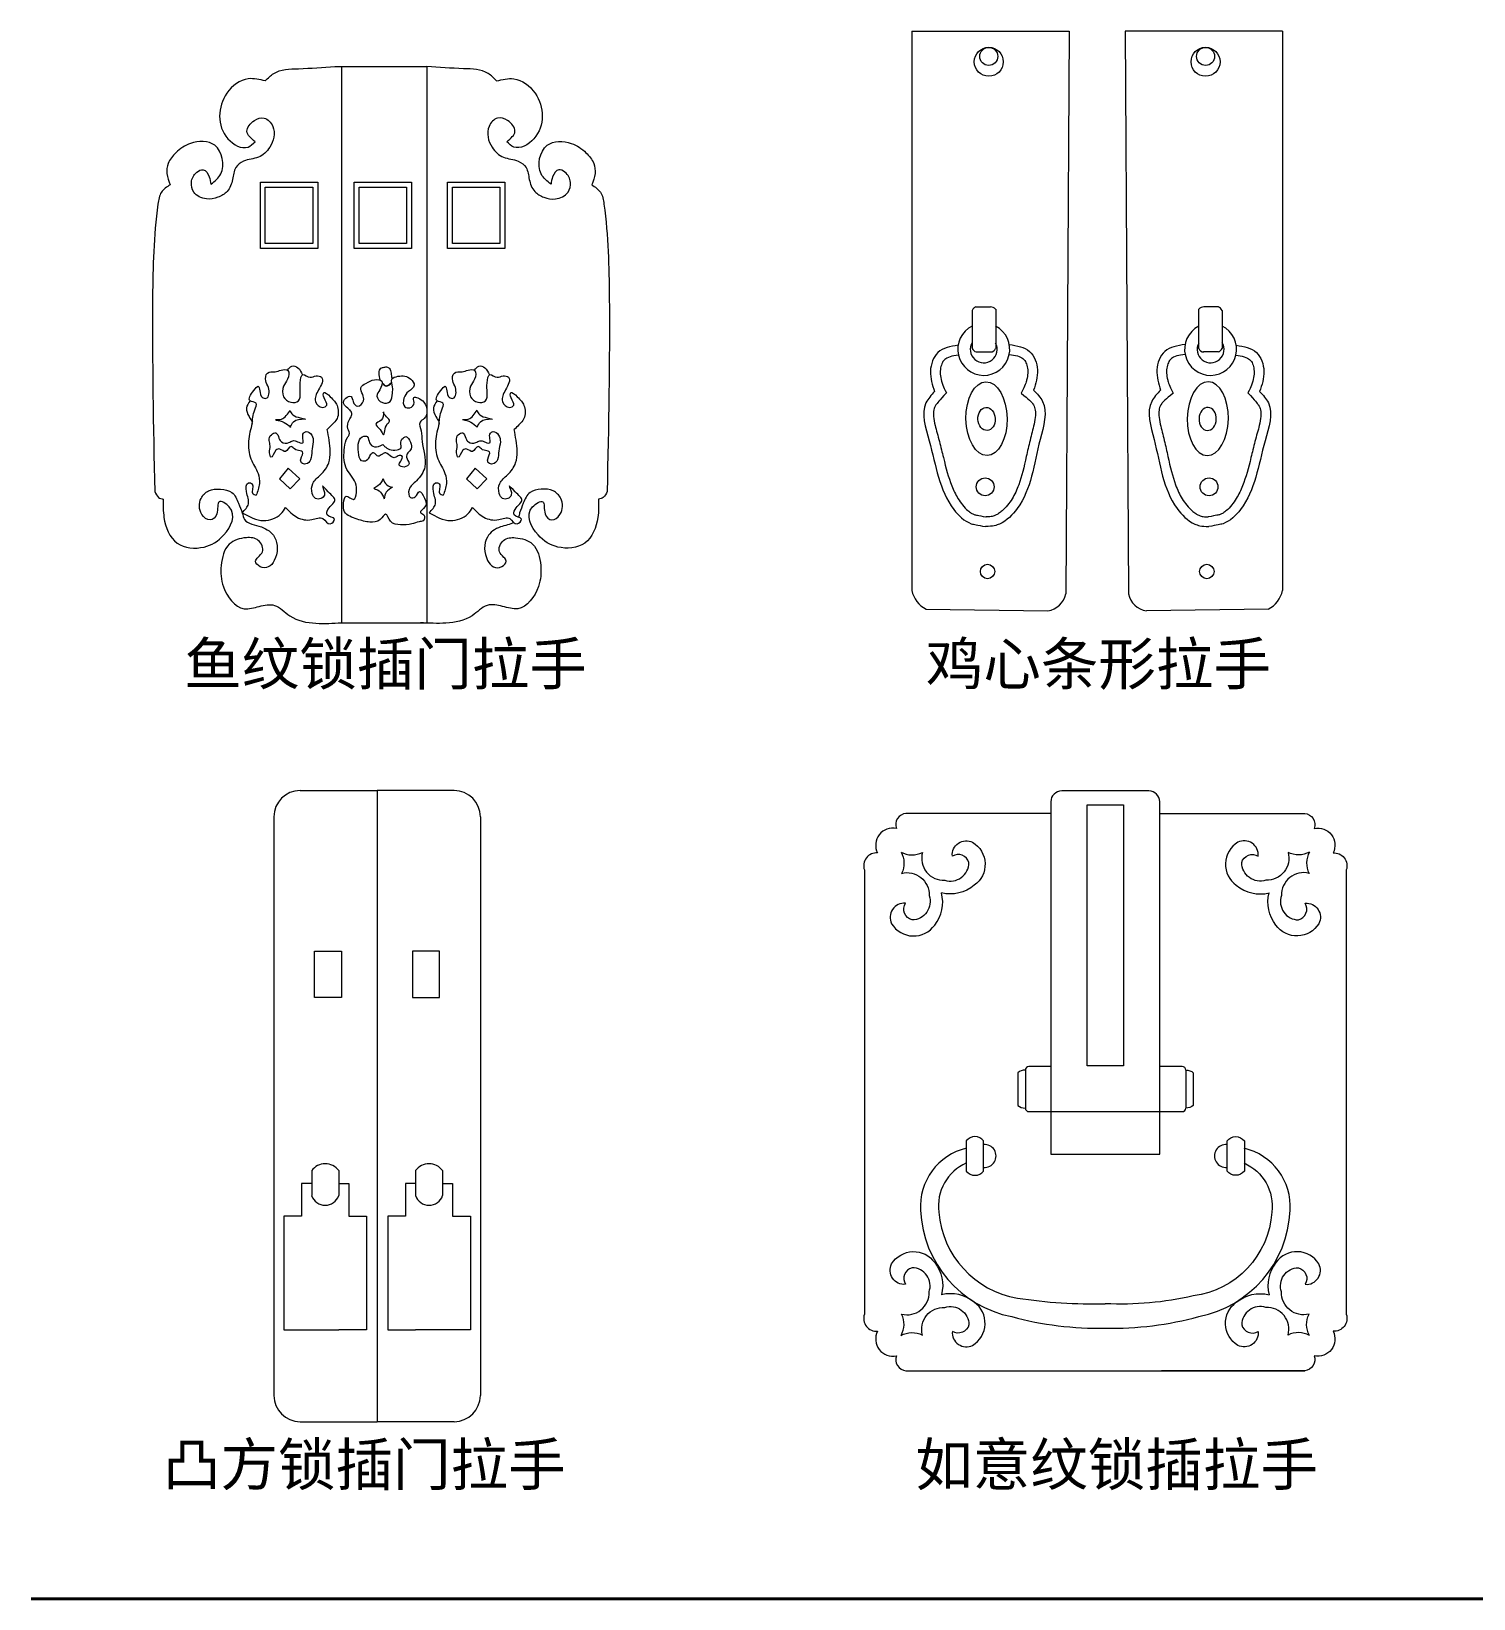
# Model space of a CAD drawing. Header units: millimetres. Extents: x -51923 to -51163, y -26833 to -26390.
# Drawn here: x -51669.8 to -51567.1, y -26832.9 to -26721.4 of the extents above; entities that cross this region are included whole.
import ezdxf

# ---------------------------------------------------------------- set-up
doc = ezdxf.new("R2010")
doc.units = ezdxf.units.MM
doc.header["$LTSCALE"] = 0.35
doc.styles.add('样式 1', font='simhei.ttf')

msp = doc.modelspace()

# ---------------------------------------------------------------- linework, layer by layer
at = {"lineweight": 13}
for p, q in [((-51607.12, -26721.43), (-51595.93, -26721.43)), ((-51607.12, -26721.43), (-51607.12, -26761.2)), ((-51595.93, -26721.43), (-51596.17, -26761.44)), ((-51591.93, -26721.43), (-51591.7, -26761.44)), ((-51580.74, -26721.43), (-51591.93, -26721.43)), ((-51580.74, -26721.43), (-51580.74, -26761.2)), ((-51648.16, -26723.94), (-51641.61, -26723.94)), ((-51647.7, -26723.94), (-51647.7, -26763.5)), ((-51641.61, -26723.94), (-51641.61, -26763.5)), ((-51602.82, -26741.28), (-51602.82, -26743.99)), ((-51602.55, -26741.02), (-51601.52, -26741.02)), ((-51601.15, -26741.2), (-51601.15, -26743.99)), ((-51586.71, -26741.2), (-51586.71, -26743.99)), ((-51585.31, -26741.02), (-51586.34, -26741.02)), ((-51585.04, -26741.28), (-51585.04, -26743.99)), ((-51602.55, -26744.23), (-51601.51, -26744.23)), ((-51585.31, -26744.23), (-51586.36, -26744.23)), ((-51651.48, -26752.5), (-51652.09, -26753.27)), ((-51650.66, -26753.26), (-51651.48, -26752.5)), ((-51638.18, -26752.5), (-51638.79, -26753.27)), ((-51637.36, -26753.26), (-51638.18, -26752.5)), ((-51652.09, -26753.27), (-51651.33, -26753.97)), ((-51651.33, -26753.97), (-51650.66, -26753.26)), ((-51638.79, -26753.27), (-51638.03, -26753.97)), ((-51638.03, -26753.97), (-51637.36, -26753.26)), ((-51606.11, -26762.53), (-51597.44, -26762.64)), ((-51581.75, -26762.53), (-51590.43, -26762.64)), ((-51647.7, -26763.5), (-51641.61, -26763.5)), ((-51650.63, -26775.43), (-51645.16, -26775.43)), ((-51645.16, -26775.43), (-51645.16, -26820.32)), ((-51639.68, -26775.43), (-51645.16, -26775.43)), ((-51652.5, -26777.3), (-51652.5, -26818.45)), ((-51637.81, -26777.3), (-51637.81, -26818.45)), ((-51607.54, -26777.06), (-51607.54, -26777.06)), ((-51599.04, -26795.31), (-51599.04, -26798.01)), ((-51587.62, -26795.31), (-51587.62, -26798.01)), ((-51649.81, -26802.46), (-51649.81, -26804.24)), ((-51647.89, -26802.46), (-51647.89, -26804.24)), ((-51642.42, -26802.46), (-51642.42, -26804.24)), ((-51640.5, -26802.46), (-51640.5, -26804.24)), ((-51650.53, -26803.38), (-51650.53, -26805.71)), ((-51649.81, -26803.38), (-51650.53, -26803.38)), ((-51647.89, -26803.38), (-51647.18, -26803.38)), ((-51647.18, -26803.38), (-51647.18, -26805.71)), ((-51643.14, -26803.38), (-51643.14, -26805.71)), ((-51642.42, -26803.38), (-51643.14, -26803.38)), ((-51640.5, -26803.38), (-51639.79, -26803.38)), ((-51639.79, -26803.38), (-51639.79, -26805.71)), ((-51651.79, -26805.71), (-51651.79, -26813.78)), ((-51650.53, -26805.71), (-51651.79, -26805.71)), ((-51647.18, -26805.71), (-51645.91, -26805.71)), ((-51645.91, -26805.71), (-51645.91, -26813.78)), ((-51644.4, -26805.71), (-51644.4, -26813.78)), ((-51643.14, -26805.71), (-51644.4, -26805.71)), ((-51639.79, -26805.71), (-51638.52, -26805.71)), ((-51638.52, -26805.71), (-51638.52, -26813.78)), ((-51651.79, -26813.78), (-51647.89, -26813.78)), ((-51645.91, -26813.78), (-51647.89, -26813.78)), ((-51644.4, -26813.78), (-51642.42, -26813.78)), ((-51638.52, -26813.78), (-51642.42, -26813.78)), ((-51650.63, -26820.32), (-51645.16, -26820.32)), ((-51639.68, -26820.32), (-51645.16, -26820.32))]:
    msp.add_line(p, q, dxfattribs=at)
at = {"lineweight": 40, "ltscale": 3}
msp.add_line((-51416.66, -26832.91), (-51669.76, -26832.91), dxfattribs=at)
at = {"lineweight": 13}
for points in [[(-51653.46, -26732.17), (-51649.37, -26732.17), (-51649.37, -26736.87), (-51653.46, -26736.87)], [(-51646.79, -26732.17), (-51642.71, -26732.17), (-51642.71, -26736.87), (-51646.79, -26736.87)], [(-51640.16, -26732.17), (-51636.07, -26732.17), (-51636.07, -26736.87), (-51640.16, -26736.87)], [(-51653.11, -26732.52), (-51649.72, -26732.52), (-51649.72, -26736.52), (-51653.11, -26736.52)], [(-51646.44, -26732.52), (-51643.06, -26732.52), (-51643.06, -26736.52), (-51646.44, -26736.52)], [(-51639.8, -26732.52), (-51636.42, -26732.52), (-51636.42, -26736.52), (-51639.8, -26736.52)], [(-51649.6, -26786.86), (-51647.68, -26786.86), (-51647.68, -26790.16), (-51649.6, -26790.16)], [(-51640.71, -26786.86), (-51642.64, -26786.86), (-51642.64, -26790.16), (-51640.71, -26790.16)]]:
    msp.add_lwpolyline(points, close=True, dxfattribs=at)
for points in [[(-51597.23, -26801.29), (-51589.48, -26801.29), (-51589.48, -26776.23, 0.414214), (-51590.25, -26775.46), (-51596.45, -26775.46, 0.414214), (-51597.23, -26776.23)], [(-51603.24, -26800.34), (-51603.24, -26802.5, 0.483734), (-51602.01, -26802.5), (-51602.01, -26800.34, 0.483734)], [(-51583.46, -26800.34), (-51583.46, -26802.5, -0.483734), (-51584.69, -26802.5), (-51584.69, -26800.34, -0.483734)]]:
    msp.add_lwpolyline(points, format="xyb", close=True, dxfattribs=at)
for points in [[(-51594.64, -26795.01), (-51594.64, -26776.45), (-51592.06, -26776.45), (-51592.06, -26795.01)], [(-51592.06, -26793.26), (-51592.06, -26795.01), (-51594.64, -26795.01), (-51594.64, -26793.26)]]:
    msp.add_lwpolyline(points, dxfattribs=at)
for points in [[(-51597.23, -26777.06), (-51607.54, -26777.06, 0.494931), (-51608.21, -26778.13, 0.64039), (-51609.55, -26779.87, 0.543782), (-51610.49, -26781.08), (-51610.49, -26812.68, 0.543782), (-51609.55, -26813.89, 0.64039), (-51608.21, -26815.63, 0.494931), (-51607.54, -26816.7), (-51607.54, -26816.7), (-51579.16, -26816.7)], [(-51589.48, -26777.06), (-51579.16, -26777.06, -0.494931), (-51578.49, -26778.13, -0.64039), (-51577.15, -26779.87, -0.543782), (-51576.21, -26781.08), (-51576.21, -26812.68, -0.543782), (-51577.15, -26813.89, -0.64039), (-51578.49, -26815.63, -0.494931), (-51579.16, -26816.7), (-51579.16, -26816.7), (-51589.36, -26816.7)], [(-51607.88, -26779.81, 0.247153), (-51606.36, -26779.83, 0.511109), (-51604.77, -26781.81, 0.501193), (-51603.05, -26780.56, 0.499967), (-51604.23, -26780.1, -0.590241), (-51602.79, -26779.11, -0.538723), (-51602.67, -26782.17, -0.234762), (-51605.01, -26782.71, -0.200161)], [(-51578.83, -26779.81, -0.247153), (-51580.35, -26779.83, -0.511109), (-51581.93, -26781.81, -0.501193), (-51583.65, -26780.56, -0.499967), (-51582.47, -26780.1, 0.590241), (-51583.92, -26779.11, 0.538723), (-51584.03, -26782.17, 0.234762), (-51581.69, -26782.71, 0.200161)], [(-51607.88, -26779.81, -0.247153), (-51607.84, -26781.32, -0.504684), (-51605.89, -26782.9, -0.516846), (-51607.1, -26784.63, -0.499967), (-51607.57, -26783.45, 0.590241), (-51608.55, -26784.9, 0.538723), (-51605.49, -26785, 0.241879), (-51605.01, -26782.71, 0.200161)], [(-51578.83, -26779.81, 0.247153), (-51578.86, -26781.32, 0.504684), (-51580.81, -26782.9, 0.516846), (-51579.61, -26784.63, 0.499967), (-51579.13, -26783.45, -0.590241), (-51578.16, -26784.9, -0.538723), (-51581.21, -26785, -0.241879), (-51581.69, -26782.71, -0.200161)], [(-51599.04, -26795.31, 0.189656), (-51599.58, -26795.51), (-51599.58, -26797.82, 0.189656), (-51599.04, -26798.01)], [(-51597.23, -26795.06), (-51598.79, -26795.06, 0.414214), (-51599.04, -26795.31)], [(-51587.62, -26795.31), (-51587.62, -26795.31, 0.414214), (-51587.88, -26795.06), (-51589.48, -26795.06)], [(-51587.62, -26795.31, -0.189656), (-51587.09, -26795.51), (-51587.09, -26797.82, -0.189656), (-51587.62, -26798.01)], [(-51599.04, -26798.01), (-51599.04, -26798.01, 0.414214), (-51598.79, -26798.27), (-51587.88, -26798.27, 0.414214), (-51587.62, -26798.01)], [(-51603.23, -26800.87, 0.368245), (-51606.49, -26805.31, 0.344986), (-51600.01, -26812.85, 0.070351), (-51593.35, -26813.67, 0.071919), (-51586.69, -26812.84, 0.345956), (-51580.21, -26805.31, 0.368245), (-51583.48, -26800.87)], [(-51603.23, -26801.92, 0.332456), (-51605.2, -26805.42, 0.342273), (-51599.6, -26811.53, 0.043878), (-51593.35, -26811.93, 0.090163)], [(-51583.48, -26801.92, -0.332456), (-51581.51, -26805.42, -0.359352), (-51587.1, -26811.38, -0.067761), (-51593.35, -26811.93, -0.090163)], [(-51607.88, -26814.19, 0.247153), (-51607.84, -26812.67, 0.504684), (-51605.89, -26811.09, 0.516846), (-51607.1, -26809.37, 0.499967), (-51607.57, -26810.55, -0.590241), (-51608.55, -26809.1, -0.538723), (-51605.49, -26809, -0.241879), (-51605.01, -26811.29, -0.200161)], [(-51578.83, -26814.19, -0.247153), (-51578.86, -26812.67, -0.504684), (-51580.81, -26811.09, -0.516846), (-51579.61, -26809.37, -0.499967), (-51579.13, -26810.55, 0.590241), (-51578.16, -26809.1, 0.538723), (-51581.21, -26809, 0.241879), (-51581.69, -26811.29, 0.200161)], [(-51607.88, -26814.19, -0.247153), (-51606.36, -26814.16, -0.511109), (-51604.77, -26812.19, -0.501193), (-51603.05, -26813.43, -0.499967), (-51604.23, -26813.9, 0.590241), (-51602.79, -26814.89, 0.538723), (-51602.67, -26811.83, 0.234762), (-51605.01, -26811.29, 0.200161)], [(-51578.83, -26814.19, 0.247153), (-51580.35, -26814.16, 0.511109), (-51581.93, -26812.19, 0.501193), (-51583.65, -26813.43, 0.499967), (-51582.47, -26813.9, -0.590241), (-51583.92, -26814.89, -0.538723), (-51584.03, -26811.83, -0.234762), (-51581.69, -26811.29, -0.200161)]]:
    msp.add_lwpolyline(points, format="xyb", dxfattribs=at)
for centre, radius in [((-51601.64, -26723.6), 1.03), ((-51601.64, -26723.22), 0.643), ((-51586.22, -26723.6), 1.03), ((-51586.22, -26723.22), 0.643), ((-51601.9, -26753.83), 0.635), ((-51585.97, -26753.83), 0.635), ((-51601.73, -26759.85), 0.512), ((-51586.13, -26759.85), 0.512)]:
    msp.add_circle(centre, radius, dxfattribs=at)
for centre, radius, start, end in [((-51602.3, -26741.55), 0.588, 115.646, 152.8301), ((-51601.58, -26741.61), 0.592, 43.627, 84.1911), ((-51586.28, -26741.61), 0.592, 95.8089, 136.373), ((-51585.57, -26741.55), 0.588, 27.1699, 64.354), ((-51602, -26744.05), 1.85, 116.254, 62.7289), ((-51585.86, -26744.05), 1.85, 117.2711, 63.746), ((-51602, -26744.05), 0.958, 148.6744, 27.7688), ((-51585.86, -26744.05), 0.958, 152.2312, 31.3256), ((-51602.41, -26743.82), 0.44, 202.5231, 251.7504), ((-51601.5, -26743.87), 0.363, 268.565, 341.8011), ((-51586.36, -26743.87), 0.363, 198.1989, 271.435), ((-51585.45, -26743.82), 0.44, 288.2496, 337.4769), ((-51605.19, -26760.79), 1.97, 192.1465, 242.3184), ((-51597.66, -26761.14), 1.52, 278.283, 348.5466), ((-51590.21, -26761.14), 1.52, 191.4534, 261.717), ((-51582.67, -26760.79), 1.97, 297.6816, 347.8535), ((-51650.63, -26777.3), 1.87, 90, 180), ((-51639.68, -26777.3), 1.87, 0, 90), ((-51601.94, -26801.42), 0.817, 264.8782, 95.1218), ((-51584.77, -26801.42), 0.817, 84.8782, 275.1218), ((-51648.85, -26803.16), 1.19, 36.0556, 143.9444), ((-51641.46, -26803.16), 1.19, 36.0556, 143.9444), ((-51648.85, -26803.91), 1.02, 199.074, 340.926), ((-51641.46, -26803.91), 1.02, 199.074, 340.926), ((-51650.63, -26818.45), 1.87, 180, 270), ((-51639.68, -26818.45), 1.87, 270, 0)]:
    msp.add_arc(centre, radius, start, end, dxfattribs=at)
for centre, major_axis, ratio in [((-51601.8, -26748.98), (0.04, -2.62), 0.559468), ((-51601.8, -26749), (0.039, -0.819), 0.750117)]:
    msp.add_ellipse(centre, major_axis=major_axis, ratio=ratio, dxfattribs=at)
at = {"lineweight": 13, "extrusion": (0, 0, -1)}
for centre, major_axis, ratio in [((-51586.06, -26748.98), (-0.04, -2.62), 0.559468), ((-51586.07, -26749), (-0.039, -0.819), 0.750117)]:
    msp.add_ellipse(centre, major_axis=major_axis, ratio=ratio, dxfattribs=at)
at = {"lineweight": 13}
for points in [[(-51653.11, -26724.96), (-51652.51, -26724.43), (-51650.76, -26724.09), (-51648.16, -26723.94)], [(-51636.66, -26724.96), (-51637.26, -26724.43), (-51639, -26724.09), (-51641.61, -26723.94)], [(-51653.11, -26724.96), (-51654.32, -26724.81), (-51655.85, -26725.84), (-51655.77, -26729.07), (-51654.34, -26729.66), (-51653.84, -26729.28)], [(-51636.66, -26724.96), (-51635.44, -26724.81), (-51633.92, -26725.84), (-51634, -26729.07), (-51635.43, -26729.66), (-51635.93, -26729.28)], [(-51653.84, -26729.28), (-51654.42, -26728.54), (-51653.89, -26727.78), (-51653.19, -26727.6), (-51652.58, -26728.19), (-51652.8, -26729.68), (-51653.6, -26730.38), (-51654.66, -26730.67), (-51655.2, -26731.12), (-51655.44, -26731.96), (-51655.83, -26732.82), (-51656.48, -26733.23), (-51657.3, -26733.35), (-51658.2, -26732.86), (-51658.37, -26732.18), (-51657.98, -26731.45), (-51657.53, -26731.28), (-51657.1, -26731.77), (-51656.98, -26732.31)], [(-51635.93, -26729.28), (-51635.35, -26728.54), (-51635.88, -26727.78), (-51636.58, -26727.6), (-51637.19, -26728.19), (-51636.97, -26729.68), (-51636.17, -26730.38), (-51635.11, -26730.67), (-51634.56, -26731.12), (-51634.33, -26731.96), (-51633.94, -26732.82), (-51633.29, -26733.23), (-51632.47, -26733.35), (-51631.57, -26732.86), (-51631.4, -26732.18), (-51631.79, -26731.45), (-51632.24, -26731.28), (-51632.67, -26731.77), (-51632.78, -26732.31)], [(-51656.98, -26732.31), (-51656.28, -26731.57), (-51656.71, -26729.54), (-51658.43, -26729.4), (-51659.47, -26730.07), (-51660.02, -26730.83), (-51660.11, -26731.55), (-51659.88, -26732.35)], [(-51632.78, -26732.31), (-51633.49, -26731.57), (-51633.06, -26729.54), (-51631.34, -26729.4), (-51630.3, -26730.07), (-51629.75, -26730.83), (-51629.65, -26731.55), (-51629.89, -26732.35)], [(-51659.88, -26732.35), (-51660.5, -26732.87), (-51660.75, -26733.73), (-51661.13, -26740.35), (-51660.98, -26754.16)], [(-51629.89, -26732.35), (-51629.27, -26732.87), (-51629.02, -26733.73), (-51628.64, -26740.35), (-51628.79, -26754.16)], [(-51603.83, -26743.76), (-51605.26, -26744.28), (-51605.79, -26745.61), (-51605.5, -26747.05)], [(-51600.18, -26743.71), (-51598.74, -26744.2), (-51598.18, -26745.51), (-51598.45, -26746.96)], [(-51587.68, -26743.71), (-51589.12, -26744.2), (-51589.68, -26745.51), (-51589.42, -26746.96)], [(-51584.03, -26743.76), (-51582.6, -26744.28), (-51582.07, -26745.61), (-51582.37, -26747.05)], [(-51654.04, -26749.32), (-51653.86, -26748.36), (-51653.77, -26747.88), (-51654.18, -26747.72), (-51653.93, -26746.98), (-51653.61, -26746.68), (-51653.33, -26747.46), (-51653.05, -26747.53), (-51652.89, -26746.77), (-51653.08, -26746.29), (-51652.96, -26745.74), (-51652.41, -26745.64), (-51651.99, -26745.53), (-51651.51, -26745.55), (-51651.53, -26746.17), (-51651.81, -26746.66), (-51651.81, -26747.42), (-51651.3, -26747.81), (-51650.75, -26747.72), (-51650.63, -26747.12), (-51650.63, -26746.43), (-51650.43, -26745.85), (-51649.92, -26746.04), (-51649.5, -26745.94), (-51649.11, -26746.04), (-51649.32, -26746.93), (-51649.53, -26747.76), (-51649.04, -26748.18), (-51648.74, -26748.02), (-51648.93, -26747.51), (-51648.95, -26747.12), (-51648.49, -26747.42), (-51648.01, -26748.04), (-51648.01, -26748.98), (-51648.38, -26749.42), (-51648.71, -26749.76)], [(-51651.53, -26745.54), (-51651.22, -26745.24), (-51650.8, -26745.36), (-51650.47, -26745.87)], [(-51644.93, -26746.25), (-51644.88, -26745.4), (-51644.66, -26745.32), (-51644.42, -26745.31), (-51644.23, -26745.48), (-51644.15, -26745.84), (-51644.1, -26746.17)], [(-51640.74, -26749.32), (-51640.56, -26748.36), (-51640.47, -26747.88), (-51640.88, -26747.72), (-51640.63, -26746.98), (-51640.31, -26746.68), (-51640.03, -26747.46), (-51639.75, -26747.53), (-51639.59, -26746.77), (-51639.78, -26746.29), (-51639.66, -26745.74), (-51639.11, -26745.64), (-51638.69, -26745.53), (-51638.21, -26745.55), (-51638.23, -26746.17), (-51638.51, -26746.66), (-51638.51, -26747.42), (-51638, -26747.81), (-51637.45, -26747.72), (-51637.33, -26747.12), (-51637.33, -26746.43), (-51637.13, -26745.85), (-51636.62, -26746.04), (-51636.2, -26745.94), (-51635.81, -26746.04), (-51636.02, -26746.93), (-51636.23, -26747.76), (-51635.74, -26748.18), (-51635.44, -26748.02), (-51635.63, -26747.51), (-51635.65, -26747.12), (-51635.19, -26747.42), (-51634.71, -26748.04), (-51634.71, -26748.98), (-51635.07, -26749.42), (-51635.4, -26749.76)], [(-51638.23, -26745.54), (-51637.92, -26745.24), (-51637.5, -26745.36), (-51637.17, -26745.87)], [(-51647, -26748.48), (-51647.25, -26748.23), (-51647.53, -26747.93), (-51647.39, -26747.52), (-51647.01, -26747.41), (-51646.86, -26747.77), (-51646.54, -26748.1), (-51646.13, -26747.71), (-51646.18, -26747.26), (-51646.32, -26746.78), (-51645.95, -26746.47), (-51645.34, -26746.21), (-51644.83, -26746.32), (-51644.97, -26746.92), (-51645.17, -26747.37), (-51644.78, -26747.84), (-51644.23, -26747.76), (-51644.07, -26747.17), (-51644.05, -26746.73), (-51644.1, -26746.17), (-51643.68, -26745.97), (-51642.76, -26746.17), (-51642.52, -26746.61), (-51642.92, -26747.05), (-51643.25, -26747.53), (-51643.18, -26748.14), (-51642.84, -26748.2), (-51642.52, -26747.83), (-51642.55, -26747.47), (-51642.27, -26747.5), (-51641.83, -26747.81), (-51641.61, -26748.42), (-51641.8, -26748.96), (-51642.1, -26749.24), (-51642.03, -26749.85), (-51641.95, -26750.6), (-51641.76, -26752.4), (-51642.36, -26753.4), (-51642.88, -26754.03), (-51642.78, -26754.59), (-51642.45, -26754.55), (-51642.15, -26754.15), (-51641.78, -26754.64), (-51641.75, -26755.26), (-51642.07, -26755.67), (-51641.84, -26755.81), (-51641.89, -26756.24), (-51642.17, -26756.31), (-51642.69, -26756.47), (-51643.5, -26756.53), (-51644.2, -26756.27), (-51644.56, -26755.78), (-51644.93, -26756.15), (-51645.67, -26756.34), (-51646.58, -26756.13), (-51647.47, -26755.61), (-51647.54, -26754.98), (-51647.35, -26754.49), (-51646.83, -26754.72), (-51646.63, -26754.24), (-51646.69, -26753.55), (-51647.38, -26752.44), (-51647.47, -26751.02), (-51647.27, -26750.32), (-51647.14, -26750.12), (-51647.23, -26749.7), (-51647.15, -26749.08), (-51646.98, -26748.76), (-51647, -26748.48), (-51647.09, -26748.36)], [(-51644.79, -26746.44), (-51644.54, -26746.64), (-51644.12, -26746.38)], [(-51644.77, -26746.46), (-51644.52, -26746.66), (-51644.1, -26746.4)], [(-51654.18, -26747.72), (-51654.45, -26748.22), (-51654.27, -26748.83), (-51654.03, -26749.23)], [(-51640.88, -26747.72), (-51641.15, -26748.22), (-51640.97, -26748.83), (-51640.73, -26749.23)], [(-51652.38, -26749.05), (-51651.97, -26749.01), (-51651.33, -26748.37)], [(-51652.36, -26749.08), (-51651.77, -26749.25), (-51651.31, -26749.6)], [(-51651.36, -26748.4), (-51651.15, -26748.71), (-51650.62, -26748.92), (-51650.24, -26749.02)], [(-51651.33, -26749.58), (-51651.1, -26749.2), (-51650.31, -26749)], [(-51644.71, -26748.5), (-51644.86, -26749.08), (-51645.25, -26749.37), (-51644.95, -26749.75), (-51644.71, -26750.12), (-51644.43, -26749.35), (-51644.27, -26749.17), (-51644.49, -26748.85), (-51644.72, -26748.53)], [(-51639.08, -26749.05), (-51638.67, -26749.01), (-51638.03, -26748.37)], [(-51639.08, -26749.05), (-51638.49, -26749.23), (-51638.03, -26749.58)], [(-51638.05, -26748.4), (-51637.85, -26748.71), (-51637.32, -26748.92), (-51636.94, -26749.02)], [(-51638.03, -26749.58), (-51637.8, -26749.2), (-51637.01, -26749)], [(-51654.04, -26749.32), (-51654.3, -26750.57), (-51654.13, -26751.84), (-51653.63, -26752.88), (-51653.53, -26753.6), (-51653.76, -26754.43)], [(-51650.82, -26750.62), (-51651.16, -26750.55), (-51651.43, -26750.68), (-51651.96, -26750.64), (-51652.14, -26750.37), (-51652.36, -26750), (-51652.68, -26750.12), (-51652.83, -26750.53), (-51652.77, -26750.92), (-51652.81, -26751.4), (-51652.7, -26751.73), (-51652.35, -26751.22), (-51652.08, -26751.14), (-51651.68, -26751.32), (-51651.28, -26750.97), (-51651.04, -26751.13), (-51650.64, -26751.28), (-51650.47, -26751.34), (-51650.59, -26751.85), (-51650.53, -26752.12), (-51650.23, -26752.2), (-51649.89, -26751.9), (-51649.8, -26751.28), (-51649.7, -26750.64), (-51649.81, -26750.15), (-51650.21, -26749.9), (-51650.39, -26750.01), (-51650.43, -26750.42), (-51650.45, -26750.71), (-51650.64, -26750.69), (-51650.82, -26750.62)], [(-51651.67, -26755.31), (-51650.86, -26755.99), (-51649.8, -26756.16), (-51649.01, -26756.09), (-51648.5, -26756.47), (-51648.19, -26756.13), (-51648.71, -26755.82), (-51648.71, -26755.55), (-51648.16, -26754.79), (-51648.64, -26754.18), (-51649.05, -26753.77), (-51648.91, -26754.42), (-51649.53, -26754.66), (-51649.77, -26754.31), (-51649.73, -26753.59), (-51649.18, -26752.98), (-51648.6, -26752.12), (-51648.57, -26750.51), (-51648.71, -26749.76)], [(-51644.75, -26750.81), (-51645.35, -26750.98), (-51645.69, -26750.7), (-51645.87, -26750.26), (-51646.1, -26750.22), (-51646.46, -26750.62), (-51646.48, -26751.36), (-51646.26, -26751.97), (-51645.9, -26751.96), (-51645.64, -26751.56), (-51645.41, -26751.41), (-51645.07, -26751.66), (-51644.78, -26751.5), (-51644.54, -26751.42), (-51644.13, -26751.7), (-51643.89, -26751.75), (-51643.58, -26751.59), (-51643.39, -26751.63), (-51643.48, -26752.01), (-51643.58, -26752.28), (-51643.24, -26752.42), (-51642.88, -26752.17), (-51643.07, -26751.72), (-51642.97, -26751.41), (-51642.73, -26751.12), (-51642.79, -26750.66), (-51643.11, -26750.26), (-51643.31, -26750.36), (-51643.47, -26750.78), (-51643.44, -26751.01), (-51643.74, -26751.2), (-51644.28, -26751.17), (-51644.62, -26750.95), (-51644.75, -26750.81)], [(-51640.74, -26749.32), (-51641, -26750.57), (-51640.83, -26751.84), (-51640.33, -26752.88), (-51640.23, -26753.6), (-51640.46, -26754.43)], [(-51637.52, -26750.62), (-51637.85, -26750.55), (-51638.13, -26750.68), (-51638.66, -26750.64), (-51638.84, -26750.37), (-51639.06, -26750), (-51639.38, -26750.12), (-51639.52, -26750.53), (-51639.46, -26750.92), (-51639.5, -26751.4), (-51639.39, -26751.73), (-51639.05, -26751.22), (-51638.78, -26751.14), (-51638.38, -26751.32), (-51637.97, -26750.97), (-51637.74, -26751.13), (-51637.34, -26751.28), (-51637.17, -26751.34), (-51637.29, -26751.85), (-51637.23, -26752.12), (-51636.93, -26752.2), (-51636.59, -26751.9), (-51636.5, -26751.28), (-51636.39, -26750.64), (-51636.51, -26750.15), (-51636.91, -26749.9), (-51637.09, -26750.01), (-51637.13, -26750.42), (-51637.15, -26750.71), (-51637.34, -26750.69), (-51637.52, -26750.62)], [(-51638.37, -26755.31), (-51637.56, -26755.99), (-51636.5, -26756.16), (-51635.71, -26756.09), (-51635.2, -26756.47), (-51634.89, -26756.13), (-51635.4, -26755.82), (-51635.4, -26755.55), (-51634.86, -26754.79), (-51635.34, -26754.18), (-51635.75, -26753.77), (-51635.61, -26754.42), (-51636.23, -26754.66), (-51636.47, -26754.31), (-51636.43, -26753.59), (-51635.88, -26752.98), (-51635.3, -26752.12), (-51635.27, -26750.51), (-51635.4, -26749.76)], [(-51654.75, -26755.68), (-51654.31, -26755.04), (-51654.45, -26754.16), (-51654.31, -26753.55), (-51654.05, -26753.62), (-51654.01, -26754.29), (-51653.76, -26754.43)], [(-51644.74, -26753.25), (-51644.88, -26753.55), (-51645.39, -26753.93)], [(-51644.74, -26753.25), (-51644.47, -26753.69), (-51644.05, -26753.86)], [(-51641.45, -26755.68), (-51641.01, -26755.04), (-51641.15, -26754.16), (-51641.01, -26753.55), (-51640.74, -26753.62), (-51640.71, -26754.29), (-51640.46, -26754.43)], [(-51660.98, -26754.16), (-51660.7, -26754.58), (-51660.37, -26754.71)], [(-51660.37, -26754.71), (-51660.32, -26756), (-51659.38, -26757.83), (-51657.47, -26758.11), (-51656.06, -26757.25), (-51655.67, -26755.26), (-51656.4, -26754.89), (-51656.56, -26755.76), (-51657.04, -26756.18), (-51657.62, -26755.8), (-51657.68, -26754.65), (-51657.15, -26754.12), (-51656.29, -26754), (-51655.49, -26754.23), (-51655.01, -26755), (-51654.75, -26755.68)], [(-51645.39, -26753.93), (-51644.92, -26754.21), (-51644.65, -26754.68)], [(-51644.05, -26753.86), (-51644.51, -26754.21), (-51644.65, -26754.68)], [(-51629.4, -26754.71), (-51629.45, -26756), (-51630.39, -26757.83), (-51632.3, -26758.11), (-51633.71, -26757.25), (-51634.1, -26755.26), (-51633.37, -26754.89), (-51633.2, -26755.76), (-51632.73, -26756.18), (-51632.15, -26755.8), (-51632.09, -26754.65), (-51632.62, -26754.12), (-51633.48, -26754), (-51634.27, -26754.23), (-51634.76, -26755), (-51635.02, -26755.68)], [(-51628.79, -26754.16), (-51629.07, -26754.58), (-51629.4, -26754.71)], [(-51654.75, -26755.68), (-51654.59, -26756.15), (-51653.39, -26756.68), (-51652.46, -26757.4), (-51652.47, -26759.07), (-51652.9, -26759.53), (-51653.48, -26759.51), (-51653.8, -26759.12), (-51653.63, -26758.84), (-51653.31, -26758.45), (-51653.61, -26757.64), (-51654.46, -26757.45), (-51655.67, -26757.9), (-51656.25, -26759.42), (-51656.09, -26760.93), (-51654.62, -26762.5), (-51653.54, -26762.33), (-51652.45, -26762.26), (-51651.37, -26763), (-51649.51, -26763.53), (-51647.7, -26763.5)]]:
    msp.add_spline(points, degree=3, dxfattribs=at)
for points, knots in [([(-51603.81, -26744.46), (-51604.03, -26744.5), (-51604.23, -26744.53), (-51604.57, -26744.64), (-51604.7, -26744.7), (-51604.83, -26744.82), (-51604.89, -26744.89), (-51605, -26745.1), (-51605.04, -26745.23), (-51605.13, -26745.67), (-51605.1, -26745.96), (-51604.96, -26746.48), (-51604.9, -26746.65), (-51604.66, -26747.15)], [0.03572, 0.03572, 0.03572, 0.03572, 0.297895, 0.297895, 0.59579, 0.59579, 0.822308, 0.822308, 1.048826, 1.048826, 1.566124, 1.566124, 1.799813, 1.799813, 1.799813, 1.799813]), ([(-51600.19, -26744.41), (-51599.97, -26744.44), (-51599.77, -26744.47), (-51599.42, -26744.57), (-51599.3, -26744.63), (-51599.16, -26744.75), (-51599.1, -26744.82), (-51598.98, -26745.02), (-51598.94, -26745.15), (-51598.84, -26745.59), (-51598.86, -26745.88), (-51598.99, -26746.4), (-51599.05, -26746.58), (-51599.33, -26747.17)], [0.037442, 0.037442, 0.037442, 0.037442, 0.297895, 0.297895, 0.59579, 0.59579, 0.822308, 0.822308, 1.048826, 1.048826, 1.566124, 1.566124, 1.799813, 1.799813, 1.799813, 1.799813]), ([(-51587.68, -26744.41), (-51587.9, -26744.44), (-51588.1, -26744.47), (-51588.44, -26744.57), (-51588.57, -26744.63), (-51588.71, -26744.75), (-51588.77, -26744.82), (-51588.88, -26745.02), (-51588.93, -26745.15), (-51589.03, -26745.59), (-51589, -26745.88), (-51588.87, -26746.4), (-51588.82, -26746.58), (-51588.53, -26747.17)], [0.037442, 0.037442, 0.037442, 0.037442, 0.297895, 0.297895, 0.59579, 0.59579, 0.822308, 0.822308, 1.048826, 1.048826, 1.566124, 1.566124, 1.799813, 1.799813, 1.799813, 1.799813]), ([(-51584.06, -26744.46), (-51583.84, -26744.5), (-51583.64, -26744.53), (-51583.29, -26744.64), (-51583.17, -26744.7), (-51583.03, -26744.82), (-51582.97, -26744.89), (-51582.86, -26745.1), (-51582.82, -26745.23), (-51582.73, -26745.67), (-51582.76, -26745.96), (-51582.9, -26746.48), (-51582.96, -26746.65), (-51583.2, -26747.15)], [0.03572, 0.03572, 0.03572, 0.03572, 0.297895, 0.297895, 0.59579, 0.59579, 0.822308, 0.822308, 1.048826, 1.048826, 1.566124, 1.566124, 1.799813, 1.799813, 1.799813, 1.799813]), ([(-51605.5, -26747.05), (-51605.73, -26747.31), (-51606.61, -26748.26), (-51605.49, -26751.49), (-51605.12, -26754.56), (-51603.24, -26756.43), (-51602.48, -26756.55), (-51601.88, -26756.66)], [0, 0, 0, 0, 0.410858, 1.51608, 3.624334, 4.278806, 4.527045, 4.527045, 4.527045, 4.527045]), ([(-51604.66, -26747.15), (-51605.18, -26747.72), (-51605.31, -26747.87), (-51605.49, -26748.13), (-51605.53, -26748.23), (-51605.59, -26748.49), (-51605.59, -26748.65), (-51605.56, -26749.02), (-51605.52, -26749.23), (-51605.38, -26749.81), (-51605.26, -26750.21), (-51605.05, -26751), (-51604.96, -26751.38), (-51604.69, -26752.48), (-51604.52, -26753.15), (-51604.15, -26754.07), (-51604.01, -26754.37), (-51603.73, -26754.82), (-51603.62, -26754.97), (-51603.39, -26755.27), (-51603.26, -26755.41), (-51603.05, -26755.59), (-51602.97, -26755.65), (-51602.82, -26755.74), (-51602.75, -26755.77), (-51602.62, -26755.82), (-51602.57, -26755.83), (-51602.32, -26755.88), (-51602.13, -26755.92), (-51601.84, -26755.97), (-51601.84, -26755.97), (-51601.83, -26755.97)], [0.019783, 0.019783, 0.019783, 0.019783, 0.288145, 0.288145, 0.57629, 0.57629, 0.864435, 0.864435, 1.15258, 1.15258, 1.601599, 1.601599, 2.050618, 2.050618, 2.948657, 2.948657, 3.417134, 3.417134, 3.681854, 3.681854, 3.946575, 3.946575, 4.118353, 4.118353, 4.268691, 4.268691, 4.391324, 4.391324, 4.513957, 4.513957, 4.517446, 4.517446, 4.517446, 4.517446]), ([(-51598.45, -26746.96), (-51598.2, -26747.21), (-51597.31, -26748.15), (-51598.36, -26751.4), (-51598.65, -26754.48), (-51600.49, -26756.39), (-51601.32, -26756.64), (-51601.88, -26756.66)], [0, 0, 0, 0, 0.410858, 1.51608, 3.624334, 4.278806, 4.527045, 4.527045, 4.527045, 4.527045]), ([(-51599.33, -26747.17), (-51598.77, -26747.62), (-51598.62, -26747.78), (-51598.43, -26748.04), (-51598.39, -26748.14), (-51598.32, -26748.4), (-51598.31, -26748.56), (-51598.34, -26748.93), (-51598.37, -26749.14), (-51598.5, -26749.73), (-51598.61, -26750.13), (-51598.8, -26750.92), (-51598.89, -26751.3), (-51599.13, -26752.41), (-51599.29, -26753.08), (-51599.64, -26754.04), (-51599.8, -26754.37), (-51600.08, -26754.83), (-51600.19, -26754.99), (-51600.43, -26755.29), (-51600.55, -26755.42), (-51600.77, -26755.61), (-51600.85, -26755.67), (-51601.01, -26755.78), (-51601.09, -26755.82), (-51601.24, -26755.89), (-51601.29, -26755.91), (-51601.49, -26755.95), (-51601.63, -26755.96), (-51601.83, -26755.97)], [0, 0, 0, 0, 0.288145, 0.288145, 0.57629, 0.57629, 0.864435, 0.864435, 1.15258, 1.15258, 1.601599, 1.601599, 2.050618, 2.050618, 2.948657, 2.948657, 3.45646, 3.45646, 3.720531, 3.720531, 3.984602, 3.984602, 4.146953, 4.146953, 4.275293, 4.275293, 4.410775, 4.410775, 4.515919, 4.515919, 4.515919, 4.515919]), ([(-51589.42, -26746.96), (-51589.66, -26747.21), (-51590.56, -26748.15), (-51589.51, -26751.4), (-51589.21, -26754.48), (-51587.37, -26756.39), (-51586.55, -26756.64), (-51585.99, -26756.66)], [0, 0, 0, 0, 0.410858, 1.51608, 3.624334, 4.278806, 4.527045, 4.527045, 4.527045, 4.527045]), ([(-51588.53, -26747.17), (-51589.09, -26747.62), (-51589.24, -26747.78), (-51589.44, -26748.04), (-51589.48, -26748.14), (-51589.54, -26748.4), (-51589.55, -26748.56), (-51589.52, -26748.93), (-51589.49, -26749.14), (-51589.36, -26749.73), (-51589.25, -26750.13), (-51589.06, -26750.92), (-51588.98, -26751.3), (-51588.73, -26752.41), (-51588.58, -26753.08), (-51588.22, -26754.04), (-51588.07, -26754.37), (-51587.78, -26754.83), (-51587.67, -26754.99), (-51587.44, -26755.29), (-51587.31, -26755.42), (-51587.1, -26755.61), (-51587.01, -26755.67), (-51586.85, -26755.78), (-51586.78, -26755.82), (-51586.62, -26755.89), (-51586.58, -26755.91), (-51586.37, -26755.95), (-51586.24, -26755.96), (-51586.03, -26755.97)], [0, 0, 0, 0, 0.288145, 0.288145, 0.57629, 0.57629, 0.864435, 0.864435, 1.15258, 1.15258, 1.601599, 1.601599, 2.050618, 2.050618, 2.948657, 2.948657, 3.45646, 3.45646, 3.720531, 3.720531, 3.984602, 3.984602, 4.146953, 4.146953, 4.275293, 4.275293, 4.410775, 4.410775, 4.515919, 4.515919, 4.515919, 4.515919]), ([(-51583.2, -26747.15), (-51582.69, -26747.72), (-51582.56, -26747.87), (-51582.37, -26748.13), (-51582.33, -26748.23), (-51582.28, -26748.49), (-51582.27, -26748.65), (-51582.3, -26749.02), (-51582.34, -26749.23), (-51582.48, -26749.81), (-51582.6, -26750.21), (-51582.81, -26751), (-51582.9, -26751.38), (-51583.17, -26752.48), (-51583.34, -26753.15), (-51583.71, -26754.07), (-51583.86, -26754.37), (-51584.13, -26754.82), (-51584.24, -26754.97), (-51584.48, -26755.27), (-51584.6, -26755.41), (-51584.81, -26755.59), (-51584.89, -26755.65), (-51585.04, -26755.74), (-51585.12, -26755.77), (-51585.24, -26755.82), (-51585.3, -26755.83), (-51585.55, -26755.88), (-51585.73, -26755.92), (-51586.02, -26755.97), (-51586.03, -26755.97), (-51586.03, -26755.97)], [0.019783, 0.019783, 0.019783, 0.019783, 0.288145, 0.288145, 0.57629, 0.57629, 0.864435, 0.864435, 1.15258, 1.15258, 1.601599, 1.601599, 2.050618, 2.050618, 2.948657, 2.948657, 3.417134, 3.417134, 3.681854, 3.681854, 3.946575, 3.946575, 4.118353, 4.118353, 4.268691, 4.268691, 4.391324, 4.391324, 4.513957, 4.513957, 4.517446, 4.517446, 4.517446, 4.517446]), ([(-51582.37, -26747.05), (-51582.13, -26747.31), (-51581.25, -26748.26), (-51582.38, -26751.49), (-51582.74, -26754.56), (-51584.62, -26756.43), (-51585.38, -26756.55), (-51585.99, -26756.66)], [0, 0, 0, 0, 0.410858, 1.51608, 3.624334, 4.278806, 4.527045, 4.527045, 4.527045, 4.527045]), ([(-51654.75, -26755.68), (-51654.26, -26755.95), (-51653.37, -26756.45), (-51652.11, -26755.99), (-51651.76, -26755.47), (-51651.67, -26755.31)], [0, 0, 0, 0, 1.177344, 2.139902, 2.541115, 2.541115, 2.541115, 2.541115]), ([(-51641.45, -26755.68), (-51640.96, -26755.95), (-51640.07, -26756.45), (-51638.81, -26755.99), (-51638.46, -26755.47), (-51638.37, -26755.31)], [0, 0, 0, 0, 1.177344, 2.139902, 2.541115, 2.541115, 2.541115, 2.541115]), ([(-51635.42, -26756.37), (-51635.68, -26756.52), (-51636.51, -26756.62), (-51637.59, -26757.41), (-51637.56, -26758.79), (-51636.93, -26759.61), (-51636.3, -26759.6), (-51635.86, -26759.17), (-51636.18, -26758.78), (-51636.64, -26758.41), (-51636.23, -26757.46), (-51635.16, -26757.4), (-51633.83, -26757.78), (-51633.44, -26759.42), (-51633.54, -26761.11), (-51634.77, -26762.78), (-51636.22, -26762.31), (-51637.45, -26762.07), (-51638.49, -26763.29), (-51640.23, -26763.59), (-51641.47, -26763.53), (-51642.07, -26763.5)], [0.621569, 0.621569, 0.621569, 0.621569, 1.321128, 2.172876, 3.385286, 3.841783, 4.26372, 4.630431, 4.86199, 5.228703, 5.859782, 6.494348, 7.430788, 8.617403, 9.716213, 11.286053, 12.075804, 12.875216, 13.822652, 15.228203, 16.546699, 16.546699, 16.546699, 16.546699])]:
    msp.add_open_spline(points, degree=3, knots=knots, dxfattribs=at)
msp.add_open_spline([(-51635.02, -26755.68), (-51635.04, -26755.78), (-51635.07, -26755.89), (-51635.1, -26755.99)], degree=3, dxfattribs=at)

# ---------------------------------------------------------------- texts
at = {"lineweight": 5, "char_height": 3, "width": 203.6821, "attachment_point": 1, "style": '样式 1'}
for s, insert in [('{\\fSimSun|b0|i0|c134|p2;鱼纹锁插门拉手}', (-51658.88, -26764.92)), ('{\\fSimSun|b0|i0|c134|p2;鸡心条形拉手}', (-51606.12, -26764.92)), ('{\\fSimSun|b0|i0|c134|p2;凸方锁插门拉手}', (-51660.39, -26821.86)), ('{\\fSimSun|b0|i0|c134|p2;如意纹锁插拉手}', (-51606.87, -26821.86))]:
    msp.add_mtext(s, dxfattribs=dict(at, insert=insert))

doc.saveas('drawing.dxf')
